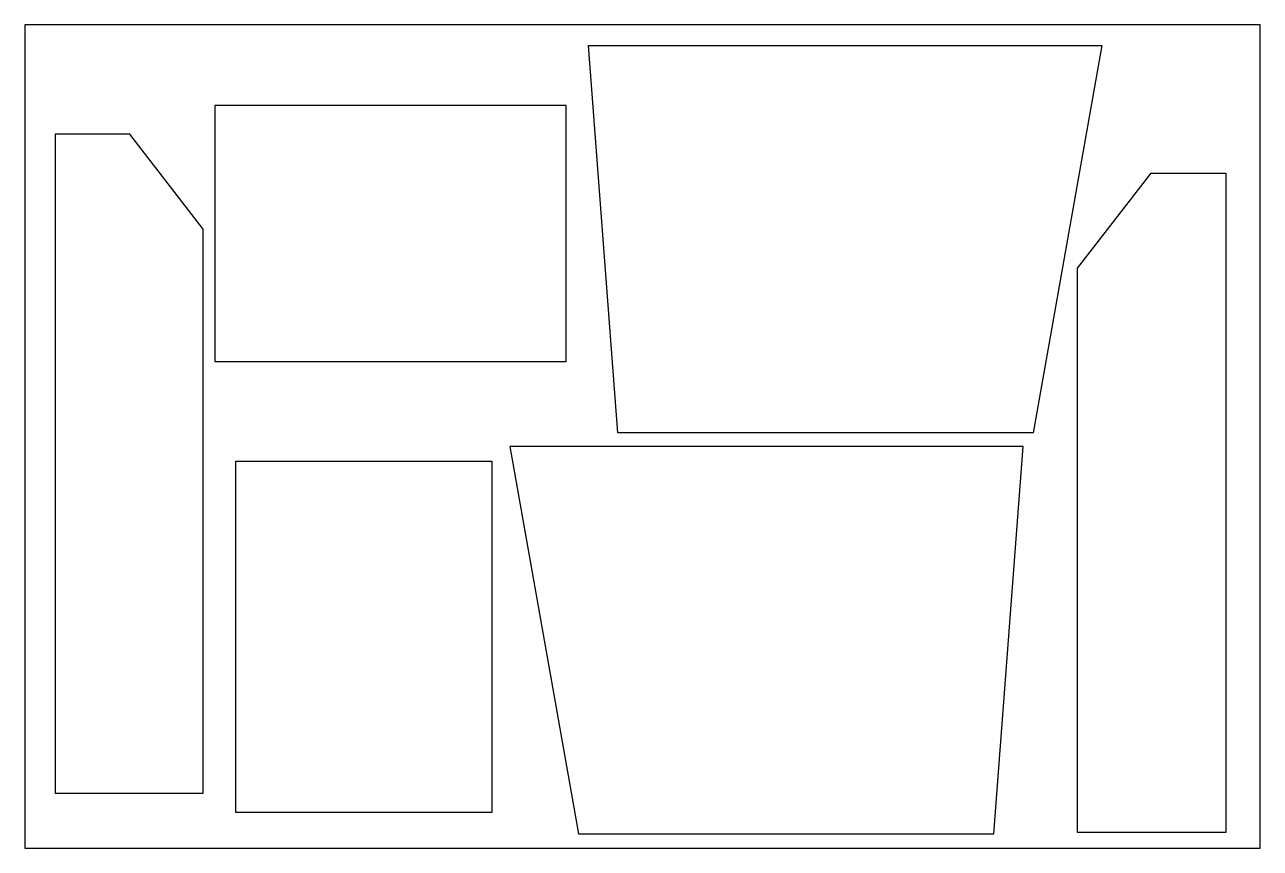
# Model space of a CAD drawing. Header units: millimetres. Extents: x 15932 to 16832, y 4809 to 5409.
import ezdxf

# ---------------------------------------------------------------- set-up
doc = ezdxf.new("R2010")
doc.units = ezdxf.units.MM
doc.header["$MEASUREMENT"] = 0
doc.layers.add('90X60', color=6, linetype='Continuous', true_color=0xff00ff)
doc.layers.add('CORTE', color=3, linetype='Continuous', true_color=0x00ff00)

msp = doc.modelspace()

# ---------------------------------------------------------------- linework, layer by layer
at = {"layer": '90X60'}
msp.add_lwpolyline([(15932.15, 4808.83), (16832.15, 4808.83), (16832.15, 5408.83), (15932.15, 5408.83), (15932.15, 4808.83)], dxfattribs=at)
at = {"layer": 'CORTE'}
for points in [[(16666.79, 5111.57), (16364.18, 5111.57), (16342.8, 5393.78), (16716.76, 5393.78), (16666.79, 5111.57)], [(16326.65, 5350.06), (16070.69, 5350.06), (16070.69, 5163.43), (16326.65, 5163.43), (16326.65, 5350.06)], [(16062.19, 4848.87), (16062.19, 5259.94), (16008.61, 5329.2), (15954.28, 5329.2), (15954.28, 4848.87), (16062.19, 4848.87)], [(16699.04, 4820.41), (16699.04, 5231.47), (16752.62, 5300.73), (16806.95, 5300.73), (16806.95, 4820.41), (16699.04, 4820.41)], [(16335.51, 4819.41), (16638.12, 4819.41), (16659.5, 5101.63), (16285.55, 5101.63), (16335.51, 4819.41)], [(16272.48, 5090.89), (16272.48, 4834.93), (16085.85, 4834.93), (16085.85, 5090.89), (16272.48, 5090.89)]]:
    msp.add_lwpolyline(points, dxfattribs=at)

doc.saveas('drawing.dxf')
